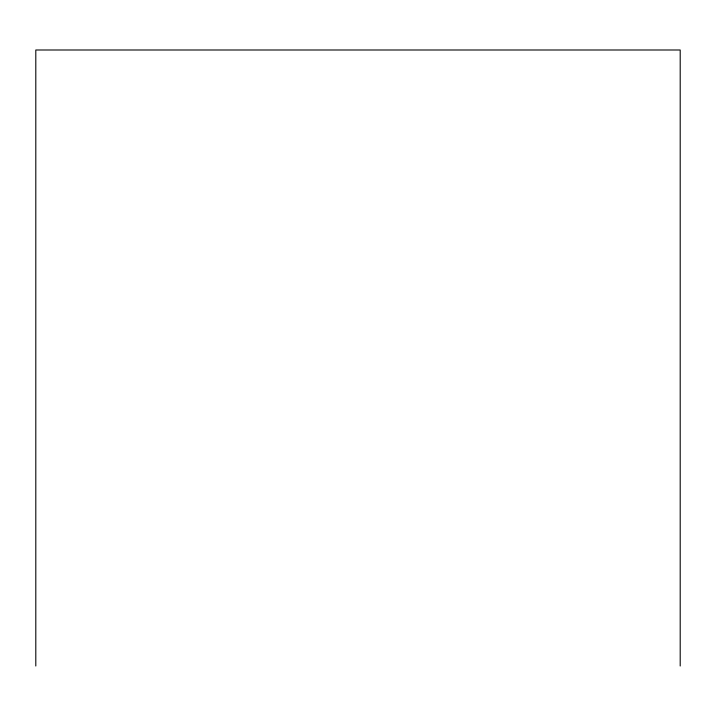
<?xml version="1.0" encoding="UTF-8"?>
<svg xmlns="http://www.w3.org/2000/svg" width="716" height="716" viewBox="0 0 716 716"><rect width="100%" height="100%" fill="white"/><g stroke="black" fill="none" stroke-linecap="round" stroke-linejoin="round"><path stroke-width="1.07" d="M680.2 666.005L680.2 49.995L35.8 49.995L35.8 666.005"/></g></svg>
